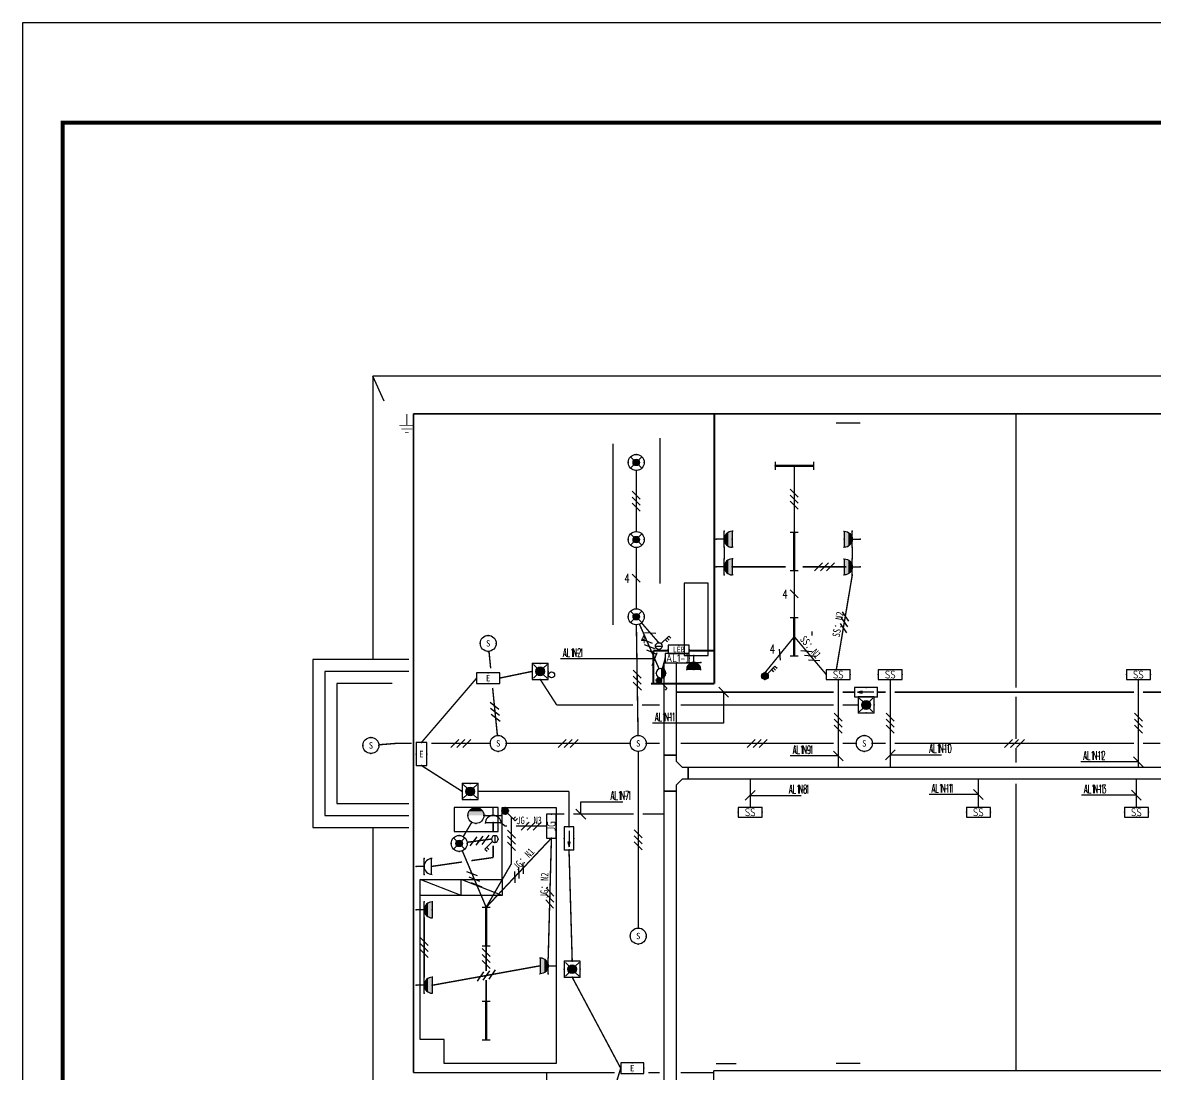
# Model space of a CAD drawing. Extents: x 552102 to 973302, y -80747 to 40012826.
# Drawn here: x 552102 to 580411, y 173042 to 199322 of the extents above; entities that cross this region are included whole.
import ezdxf
from ezdxf.enums import TextEntityAlignment as Align

# ---------------------------------------------------------------- set-up
doc = ezdxf.new("R2010")
doc.units = 0
doc.header["$LTSCALE"] = 1000
doc.header["$MEASUREMENT"] = 0
doc.linetypes.add('DASH', pattern=[0.35, 0.25, -0.1])
for name, color, linetype in [('CABLETRAY', 4, 'Continuous'), ('DIM-应急', 3, 'Continuous'), ('DIM-照明', 3, 'Continuous'), ('ELEMENT', 3, 'Continuous'), ('EQUIP-插座', 3, 'Continuous'), ('EQUIP-照明', 3, 'Continuous'), ('EQUIP-箱柜', 3, 'Continuous'), ('GROUND', 2, 'Continuous'), ('LVTRY', 6, 'Continuous'), ('PUB_TITLE', 7, 'Continuous'), ('TEL_TEXT', 7, 'Continuous'), ('WIRE-应急', 30, 'DASH'), ('WIRE-照明', 1, 'Continuous'), ('接地', 4, 'TG_接地')]:
    doc.layers.add(name, color=color, linetype=linetype)
doc.styles.add('-宋体', font='', dxfattribs={"width": 0.8})
doc.styles.add('_TCH_DIM', font='TXT', dxfattribs={"width": 0.8, "height": 2.5, "bigfont": 'TJHZF'})
doc.styles.add('_TEL_DIM', font='simhei.ttf', dxfattribs={"width": 0.8, "height": 3.5})
doc.styles.get("Standard").update_dxf_attribs({"font": 'gbenor.shx', "bigfont": 'gbcbig.shx'})
doc.styles.add('TG_LINETYPE', font='SIMPLEX', dxfattribs={"width": 0.8, "height": 3, "bigfont": 'HZTXT'})
doc.styles.get('-宋体').set_extended_font_data('SimSun')
doc.linetypes.add('TG_接地', pattern='A,0.75,0,["/",TG_LINETYPE,S=0.05,R=-8.594367,X=-0.1,Y=-0.045],0.65,-0.13,0.13,-0.13', length=2)

# ---------------------------------------------------------------- blocks, each defined once
blk = doc.blocks.new('$equip$00002701')
for p, q in [((-0.75, 0.6), (-0.75, 0)), ((0.75, 0.6), (-0.75, 0.6)), ((-0.75, 0), (0.75, 0)), ((0.75, 0), (0.75, 0.6))]:
    blk.add_line(p, q)
at = {"const_width": 0.04}
blk.add_lwpolyline([(-0.75, 0.6), (-0.75, 0), (0.75, 0), (0.75, 0.6), (-0.75, 0.6), (-0.75, 0)], dxfattribs=at)
for p in [(-0.75, 0.3), (0, 0.6), (0, 0), (0.75, 0.3)]:
    blk.add_point(p)
at = {"color": 7}
blk.add_attdef('$TEXT$', text='', height=0.5, dxfattribs=at).set_placement((0, 0.3), align=Align.MIDDLE_CENTER)
at = {"color": 7, "style": '_TEL_DIM', "flags": 1}
for tag in ['A', 'REMARK']:
    blk.add_attdef(tag, text='', height=0.00002, dxfattribs=at).set_placement((0, 0), align=Align.MIDDLE_CENTER)
blk = doc.blocks.new('$equip$00001159')
for p, q in [((-1.2, 0.25), (-1.2, -0.25)), ((-1.2, 0), (1.2, 0)), ((1.2, 0.25), (1.2, -0.25))]:
    blk.add_line(p, q)
at = {"const_width": 0.14}
blk.add_lwpolyline([(-1.2, 0), (1.2, 0)], dxfattribs=at)
at = {"layer": 'EQUIP-照明'}
for p in [(-1.2, 0), (0, 0), (1.2, 0)]:
    blk.add_point(p, dxfattribs=at)
at = {"layer": 'EQUIP-照明', "flags": 9}
blk.add_attdef('A', (0, 0), '', height=0.00002, dxfattribs=at)
blk = doc.blocks.new('$equip$00001237')
for p, q in [((-0.5, 1.05), (-0.5, 1)), ((-0.5, 1), (0.5, 1)), ((0.5, 1.05), (0.5, 1)), ((0.5, 0.5), (-0.5, 0.5)), ((0, 0.5), (0, 0))]:
    blk.add_line(p, q)
blk.add_arc((0, 1), 0.5, 180, 0)
for p in [(0, 1), (-0.5, 0.5), (0, 0), (0.5, 0.5)]:
    blk.add_point(p)
for points in [[(0.433, 0.75), (-0.433, 0.75), (0.5, 1), (-0.5, 1)], [(0.25, 0.567), (-0.25, 0.567), (0.433, 0.75), (-0.433, 0.75)], [(0, 0.5), (0, 0.5), (0.25, 0.567), (-0.25, 0.567)]]:
    blk.add_solid(points)
at = {"flags": 9}
blk.add_attdef('A', (0, 0), '', height=0.00002, dxfattribs=at)
blk = doc.blocks.new('$equip$00001964')
for p, q in [((0.147, 0.356), (0.625, 0.833)), ((0.512, 0.72), (0.653, 0.579)), ((0.625, 0.833), (0.766, 0.692)), ((0.399, 0.607), (0.54, 0.466))]:
    blk.add_line(p, q)
blk.add_circle((0, 0.208), 0.208)
for p in [(-0.208, 0.208), (0, 0.417), (0, 0), (0.208, 0.208)]:
    blk.add_point(p)
for points in [[(-0.18, 0.313), (0.18, 0.313), (-0.208, 0.208), (0.208, 0.208)], [(-0.18, 0.104), (0.18, 0.104), (-0.208, 0.208), (0.208, 0.208)], [(-0.104, 0.389), (0.104, 0.389), (-0.18, 0.313), (0.18, 0.313)], [(-0.104, 0.028), (0.104, 0.028), (-0.18, 0.104), (0.18, 0.104)], [(0, 0.417), (0, 0.417), (-0.104, 0.389), (0.104, 0.389)], [(0, 0), (0, 0), (-0.104, 0.028), (0.104, 0.028)]]:
    blk.add_solid(points)
at = {"layer": 'TEL_TEXT', "style": '_TEL_DIM', "flags": 1}
blk.add_attdef('A', text='', height=0.00002, dxfattribs=at).set_placement((0, 0), align=Align.MIDDLE_CENTER)
blk = doc.blocks.new('$TELECSYS$00000097')
for p, q in [((-0.2, 0.4), (-1, -0.4)), ((0.4, 0.4), (-0.4, -0.4)), ((1, 0.4), (0.2, -0.4))]:
    blk.add_line(p, q)
at = {"width": 0.8}
blk.add_attdef('N', text='', height=1, dxfattribs=at).set_placement((-0.02, 1.06), align=Align.MIDDLE)
blk = doc.blocks.new('$TelecSys$00000154')
blk.add_blockref('$TELECSYS$00000097', (0, 0))
at = {"style": '_TEL_DIM', "width": 0.7}
blk.add_attdef('N', text='', height=0.875, dxfattribs=at).set_placement((-0.02, 0.92), align=Align.MIDDLE)
blk = doc.blocks.new('$TELECSYS$00000095')
blk.add_line((0.4, 0.4), (-0.4, -0.4))
at = {"width": 0.8}
blk.add_attdef('N', text='', height=1, dxfattribs=at).set_placement((-0.02, 1.06), align=Align.MIDDLE)
blk = doc.blocks.new('$TelecSys$00000152')
blk.add_blockref('$TELECSYS$00000095', (0, 0))
at = {"style": '_TEL_DIM', "width": 0.7}
blk.add_attdef('N', text='', height=0.875, dxfattribs=at).set_placement((-0.02, 0.92), align=Align.MIDDLE)
blk = doc.blocks.new('$equip$00002828')
for p, q in [((0.354, 0.354), (-0.354, -0.354)), ((-0.354, 0.354), (0.354, -0.354))]:
    blk.add_line(p, q)
at = {"const_width": 0.05}
blk.add_lwpolyline([(0.5, 0, -1), (-0.5, 0, -1), (0.5, 0, 1)], format="xyb", dxfattribs=at)
for radius in [0.5, 0.2]:
    blk.add_circle((0, 0), radius)
for p in [(-0.5, 0), (0, 0.5), (0.5, 0), (0, -0.5)]:
    blk.add_point(p)
for points in [[(-0.173, 0.1), (0.173, 0.1), (-0.2, 0), (0.2, 0)], [(-0.173, -0.1), (0.173, -0.1), (-0.2, 0), (0.2, 0)], [(-0.1, 0.173), (0.1, 0.173), (-0.173, 0.1), (0.173, 0.1)], [(0, 0.2), (0, 0.2), (-0.1, 0.173), (0.1, 0.173)], [(-0.1, -0.173), (0.1, -0.173), (-0.173, -0.1), (0.173, -0.1)], [(0, -0.2), (0, -0.2), (-0.1, -0.173), (0.1, -0.173)]]:
    blk.add_solid(points)
at = {"color": 7, "style": '_TEL_DIM', "flags": 1}
for tag in ['A', 'REMARK']:
    blk.add_attdef(tag, text='', height=0.00002, dxfattribs=at).set_placement((0, 0), align=Align.MIDDLE_CENTER)
blk = doc.blocks.new('$equip$00001210')
for p, q in [((0.147, 0.356), (0.625, 0.833)), ((0.512, 0.72), (0.653, 0.579)), ((0.625, 0.833), (0.766, 0.692)), ((-0.208, 0.208), (0.208, 0.208))]:
    blk.add_line(p, q)
blk.add_circle((0, 0.208), 0.208)
at = {"layer": 'EQUIP-照明'}
for p in [(-0.208, 0.208), (0, 0.417), (0, 0), (0.208, 0.208)]:
    blk.add_point(p, dxfattribs=at)
at = {"layer": 'EQUIP-照明', "flags": 9}
blk.add_attdef('A', (0, 0), '', height=0.00002, dxfattribs=at)
blk = doc.blocks.new('$equip$00002829')
at = {"const_width": 0.04}
blk.add_lwpolyline([(0.5, -0.005, -1.005334), (-0.5, 0, -0.989417), (0.5, 0, 0.846101)], format="xyb", dxfattribs=at)
blk.add_circle((0, 0), 0.5)
for p in [(0, 0.495), (0.5, 0), (-0.5, -0.005), (0, -0.505)]:
    blk.add_point(p)
for points in [[(0.433, -0.25), (-0.433, -0.25), (0.5, 0), (-0.5, 0)], [(0.25, -0.433), (-0.25, -0.433), (0.433, -0.25), (-0.433, -0.25)], [(0, -0.5), (0, -0.5), (0.25, -0.433), (-0.25, -0.433)]]:
    blk.add_solid(points)
at = {"color": 7, "style": '_TEL_DIM', "flags": 1}
for tag in ['A', 'REMARK']:
    blk.add_attdef(tag, text='', height=0.00002, dxfattribs=at).set_placement((0, 0), align=Align.MIDDLE_CENTER)
blk = doc.blocks.new('$equip$00001238')
for p, q in [((0.497, 0.95), (-0.497, 0.95)), ((0.5, 0.5), (-0.5, 0.5)), ((0, 0.5), (0, 0))]:
    blk.add_line(p, q)
blk.add_arc((0, 1), 0.5, 180, 0)
for p in [(0, 0.95), (-0.5, 0.5), (0, 0), (0.5, 0.5)]:
    blk.add_point(p)
at = {"flags": 9}
blk.add_attdef('A', (0, 0), '', height=0.00002, dxfattribs=at)
blk = doc.blocks.new('$equip$00001963')
for p, q in [((0.147, 0.356), (0.625, 0.833)), ((0.512, 0.72), (0.653, 0.579)), ((0.625, 0.833), (0.766, 0.692))]:
    blk.add_line(p, q)
blk.add_circle((0, 0.208), 0.208)
for p in [(-0.208, 0.208), (0, 0.417), (0, 0), (0.208, 0.208)]:
    blk.add_point(p)
for points in [[(-0.18, 0.313), (0.18, 0.313), (-0.208, 0.208), (0.208, 0.208)], [(-0.18, 0.104), (0.18, 0.104), (-0.208, 0.208), (0.208, 0.208)], [(-0.104, 0.389), (0.104, 0.389), (-0.18, 0.313), (0.18, 0.313)], [(-0.104, 0.028), (0.104, 0.028), (-0.18, 0.104), (0.18, 0.104)], [(0, 0.417), (0, 0.417), (-0.104, 0.389), (0.104, 0.389)], [(0, 0), (0, 0), (-0.104, 0.028), (0.104, 0.028)]]:
    blk.add_solid(points)
at = {"layer": 'TEL_TEXT', "style": '_TEL_DIM', "flags": 1}
blk.add_attdef('A', text='', height=0.00002, dxfattribs=at).set_placement((0, 0), align=Align.MIDDLE_CENTER)
blk = doc.blocks.new('$equip$00002837')
at = {"const_width": 0.05}
blk.add_lwpolyline([(0.5, 0, 1), (-0.5, 0, 1), (0.5, 0, -0.854586)], format="xyb", dxfattribs=at)
blk.add_circle((0, 0), 0.5)
for p in [(-0.5, 0), (0, 0.5), (0.5, 0), (0, -0.5)]:
    blk.add_point(p)
at = {"color": 7, "style": '_TEL_DIM'}
blk.add_attdef('$TEXT$', text='', height=0.4, dxfattribs=at).set_placement((0, 0), align=Align.MIDDLE_CENTER)
at = {"color": 7, "style": '_TEL_DIM', "flags": 1}
for tag in ['A', 'REMARK']:
    blk.add_attdef(tag, text='', height=0.00002, dxfattribs=at).set_placement((0, 0), align=Align.MIDDLE_CENTER)
blk = doc.blocks.new('$equip$00001211')
for p, q in [((0.147, 0.356), (0.625, 0.833)), ((0.512, 0.72), (0.653, 0.579)), ((0.625, 0.833), (0.766, 0.692)), ((-0.208, 0.208), (0.208, 0.208)), ((0.399, 0.607), (0.54, 0.466))]:
    blk.add_line(p, q)
blk.add_circle((0, 0.208), 0.208)
at = {"layer": 'EQUIP-照明'}
for p in [(-0.208, 0.208), (0, 0.417), (0, 0), (0.208, 0.208)]:
    blk.add_point(p, dxfattribs=at)
at = {"layer": 'EQUIP-照明', "flags": 9}
blk.add_attdef('A', (0, 0), '', height=0.00002, dxfattribs=at)
blk = doc.blocks.new('$equip$00002534')
for p, q in [((-0.72, 0.66), (-0.72, 0)), ((0.72, 0.66), (-0.72, 0.66)), ((-0.72, 0), (0.72, 0)), ((0.72, 0), (0.72, 0.66))]:
    blk.add_line(p, q)
at = {"const_width": 0.05}
blk.add_lwpolyline([(-0.72, 0.66), (-0.72, 0), (0.72, 0), (0.72, 0.66), (-0.72, 0.66), (-0.72, 0)], dxfattribs=at)
for p in [(-0.72, 0.33), (0, 0.66), (0, 0), (0.72, 0.33)]:
    blk.add_point(p)
at = {"color": 7, "style": '_TEL_DIM'}
blk.add_attdef('$TEXT$', text='', height=0.4, dxfattribs=at).set_placement((0, 0.33), align=Align.MIDDLE_CENTER)
at = {"color": 7, "style": '_TEL_DIM', "flags": 1}
blk.add_attdef('A', text='', height=0.00002, dxfattribs=at).set_placement((0, 0), align=Align.MIDDLE_CENTER)
blk = doc.blocks.new('$equip$00002604')
blk.add_hatch(color=256).paths.add_polyline_path([(0.275, 0.5, 1), (-0.274, 0.5, 1)])
for p, q in [((-0.429, 0.929), (-0.194, 0.694)), ((0.194, 0.694), (0.429, 0.929)), ((-0.429, 0.071), (-0.194, 0.306)), ((0.194, 0.306), (0.429, 0.071))]:
    blk.add_line(p, q)
at = {"const_width": 0.05}
blk.add_lwpolyline([(-0.5, 1), (-0.5, 0), (0.5, 0), (0.5, 1), (-0.5, 1), (-0.5, 0)], dxfattribs=at)
blk.add_lwpolyline([(-0.5, 1), (-0.5, 0), (0.5, 0), (0.5, 1)], close=True)
blk.add_circle((0, 0.5), 0.275)
for p in [(0, 1), (-0.5, 0.5), (0, 0), (0.5, 0.5)]:
    blk.add_point(p)
at = {"color": 7, "style": '_TEL_DIM', "flags": 1}
blk.add_attdef('A', text='', height=0.000025, dxfattribs=at).set_placement((0, 0), align=Align.MIDDLE_CENTER)
blk = doc.blocks.new('$equip$00002540')
blk.add_hatch(color=256).paths.add_polyline_path([(0.24, 0.372), (0.24, 0.228), (0.528, 0.3)])
for p, q in [((-0.72, 0.6), (-0.72, 0)), ((0.72, 0.6), (-0.72, 0.6)), ((-0.72, 0), (0.72, 0)), ((0.24, 0.372), (0.24, 0.228)), ((0.528, 0.3), (0.24, 0.372)), ((0.24, 0.228), (0.528, 0.3)), ((0.72, 0), (0.72, 0.6))]:
    blk.add_line(p, q)
at = {"color": 7}
blk.add_line((-0.48, 0.3), (0.48, 0.3), dxfattribs=at)
at = {"const_width": 0.05}
blk.add_lwpolyline([(-0.72, 0.6), (-0.72, 0), (0.72, 0), (0.72, 0.6), (-0.72, 0.6), (-0.72, 0)], dxfattribs=at)
for p in [(-0.72, 0.3), (0, 0.6), (0, 0), (0.72, 0.3)]:
    blk.add_point(p)
at = {"color": 7, "style": '_TEL_DIM', "flags": 1}
blk.add_attdef('A', text='', height=0.00002, dxfattribs=at).set_placement((0, 0), align=Align.MIDDLE_CENTER)
blk = doc.blocks.new('$equip$00001962')
for p, q in [((0.147, 0.356), (0.625, 0.833)), ((0.625, 0.833), (0.766, 0.692))]:
    blk.add_line(p, q)
blk.add_circle((0, 0.208), 0.208)
for p in [(-0.208, 0.208), (0, 0.417), (0, 0), (0.208, 0.208)]:
    blk.add_point(p)
for points in [[(-0.18, 0.313), (0.18, 0.313), (-0.208, 0.208), (0.208, 0.208)], [(-0.18, 0.104), (0.18, 0.104), (-0.208, 0.208), (0.208, 0.208)], [(-0.104, 0.389), (0.104, 0.389), (-0.18, 0.313), (0.18, 0.313)], [(-0.104, 0.028), (0.104, 0.028), (-0.18, 0.104), (0.18, 0.104)], [(0, 0.417), (0, 0.417), (-0.104, 0.389), (0.104, 0.389)], [(0, 0), (0, 0), (-0.104, 0.028), (0.104, 0.028)]]:
    blk.add_solid(points)
at = {"layer": 'TEL_TEXT', "style": '_TEL_DIM', "flags": 1}
blk.add_attdef('A', text='', height=0.00002, dxfattribs=at).set_placement((0, 0), align=Align.MIDDLE_CENTER)
blk = doc.blocks.new('$element$00000277')
at = {"const_width": 0.0233}
for points in [[(0, 0), (0, -0.375)], [(-0.25, -0.375), (0.25, -0.375)], [(-0.188, -0.5), (0.188, -0.5)], [(-0.062, -0.625), (0.062, -0.625)]]:
    blk.add_lwpolyline(points, dxfattribs=at)
at = {"flags": 9}
blk.add_attdef('S', (0, 0), '', height=0.00000667, dxfattribs=at)
blk = doc.blocks.new('$equip$00002908')
for p, q in [((0.75, 0.6), (-0.75, 0.6)), ((-0.75, 0.6), (-0.75, 0)), ((-0.75, 0), (0.75, 0)), ((0.75, 0), (0.75, 0.6))]:
    blk.add_line(p, q)
at = {"const_width": 0.04}
blk.add_lwpolyline([(-0.75, 0.6), (-0.75, 0), (0.75, 0), (0.75, 0.6), (-0.75, 0.6), (-0.75, 0)], dxfattribs=at)
for p in [(-0.75, 0.3), (0, 0.6), (0, 0), (0.75, 0.3)]:
    blk.add_point(p)
at = {"color": 7, "style": '_TEL_DIM'}
blk.add_attdef('$TEXT$', text='', height=0.4, dxfattribs=at).set_placement((0, 0.3), align=Align.MIDDLE_CENTER)
at = {"color": 7, "style": '_TEL_DIM', "flags": 1}
for tag in ['A', 'REMARK']:
    blk.add_attdef(tag, text='', height=0.00002, dxfattribs=at).set_placement((0, 0), align=Align.MIDDLE_CENTER)

msp = doc.modelspace()

# ---------------------------------------------------------------- linework, layer by layer
for p, q in [((573037, 189311), (572437, 189311)), ((568024, 188936), (568024, 185311)), ((566849, 188799), (566855, 184274)), ((571837, 184011), (571837, 184111)), ((563062, 177512), (562037, 177912)), ((563062, 177512), (563062, 177912)), ((564087, 177512), (563062, 177912)), ((564087, 177912), (564087, 177512)), ((564087, 177512), (562037, 177512)), ((569437, 173312), (569937, 173312)), ((573037, 173312), (572437, 173312))]:
    msp.add_line(p, q)
at = {"color": 2}
for points in [[(561757, 183412), (559357, 183412), (559357, 179212), (561757, 179212)], [(561757, 183112), (559657, 183112), (559657, 179512), (561757, 179512)], [(561337, 182812), (559957, 182812), (559957, 179812), (561757, 179812)]]:
    msp.add_lwpolyline(points, dxfattribs=at)
msp.add_lwpolyline([(565437, 173312), (562637, 173312), (562637, 173912), (562037, 173912), (562037, 177912), (564087, 177912), (564087, 179712), (565437, 179712)], close=True)
at = {"color": 5}
msp.add_circle((565323, 183025), 75, dxfattribs=at)
at = {"layer": 'CABLETRAY'}
for p, q in [((568135, 181015), (568135, 183322)), ((568135, 183322), (568435, 183322)), ((568435, 183322), (568435, 181015)), ((568435, 181015), (568135, 181015)), ((568135, 180115), (568135, 181015)), ((568135, 181015), (568435, 181015)), ((568435, 181015), (568435, 180865)), ((568435, 180865), (568585, 180715)), ((568585, 180715), (568735, 180715)), ((568735, 180415), (568735, 180715)), ((568735, 180715), (599426, 180715)), ((568735, 180715), (568735, 180415)), ((568585, 180415), (568435, 180265)), ((568735, 180415), (568585, 180415)), ((599426, 180415), (568735, 180415)), ((568435, 180115), (568135, 180115)), ((568135, 170749), (568135, 180115)), ((568135, 180115), (568435, 180115)), ((568435, 180265), (568435, 180115)), ((568435, 180115), (568435, 170749))]:
    msp.add_line(p, q, dxfattribs=at)
at = {"layer": 'DIM-应急'}
msp.add_line((569498, 182716), (569746, 182469), dxfattribs=at)
for points in [[(569622, 182592), (569622, 181816)], [(569622, 181816), (567840, 181816)]]:
    msp.add_lwpolyline(points, dxfattribs=at)
at = {"layer": 'DIM-照明'}
for p, q in [((567837, 183259), (567964, 183585)), ((572610, 180874), (572363, 181122)), ((573910, 181151), (573663, 180903)), ((580110, 180730), (579863, 180977)), ((570410, 180138), (570163, 179891)), ((576110, 179911), (575863, 180159)), ((580060, 179892), (579813, 180140)), ((565929, 179669), (566177, 179421))]:
    msp.add_line(p, q, dxfattribs=at)
for points in [[(567324, 183422), (565542, 183422)], [(567900, 183422), (567324, 183422)], [(572337, 180998), (571287, 180998)], [(572487, 180998), (572337, 180998)], [(573787, 181027), (573956, 181027)], [(573956, 181027), (575067, 181027)], [(579676, 180854), (578546, 180854)], [(579987, 180854), (579676, 180854)], [(566053, 179545), (566053, 179853)], [(566053, 179853), (567103, 179853)], [(570287, 180014), (570505, 180014)], [(570505, 180014), (571556, 180014)], [(575846, 180035), (574755, 180035)], [(575987, 180035), (575846, 180035)], [(579695, 180016), (578565, 180016)], [(579937, 180016), (579695, 180016)]]:
    msp.add_lwpolyline(points, dxfattribs=at)
at = {"layer": 'GROUND'}
for p, q in [((600617, 190492), (560857, 190492)), ((560857, 190492), (560857, 183412)), ((561137, 189862), (560857, 190492)), ((559957, 179812), (561157, 179812)), ((560857, 179212), (560857, 172132)), ((560857, 179212), (560857, 172132))]:
    msp.add_line(p, q, dxfattribs=at)
at = {"layer": 'LVTRY'}
for points in [[(569237, 183512), (569237, 185312), (568637, 185312), (568637, 183512)], [(563987, 179712), (562887, 179712), (562887, 179112), (563987, 179112)]]:
    msp.add_lwpolyline(points, close=True, dxfattribs=at)
at = {"layer": 'PUB_TITLE', "color": 1}
msp.add_lwpolyline([(552102, 115222), (611502, 115222), (611502, 199322), (552102, 199322)], close=True, dxfattribs=at)
at = {"layer": 'PUB_TITLE', "color": 1, "const_width": 100}
msp.add_lwpolyline([(553102, 116222), (610502, 116222), (610502, 196822), (553102, 196822)], close=True, dxfattribs=at)
at = {"layer": 'WIRE-应急', "linetype": 'DASH', "const_width": 35}
for points in [[(562069, 181335), (563449, 182944)], [(564025, 182944), (564837, 183112)], [(565450, 182272), (565037, 182912)], [(568435, 182592), (572374, 182592)], [(572599, 182592), (572894, 182592)], [(573674, 182592), (573470, 182592)], [(579874, 182592), (573899, 182592)], [(581274, 182592), (580099, 182592)], [(567359, 182272), (565450, 182272)], [(568022, 182272), (567584, 182272)], [(572374, 182272), (568547, 182272)], [(572982, 182272), (572599, 182272)], [(563087, 180112), (562069, 180759)], [(565757, 180112), (563487, 180112)], [(565757, 179225), (565757, 180112)], [(565837, 175869), (565757, 178649)], [(567049, 173194), (565837, 175469)], [(565657, 168680), (567049, 173194)]]:
    msp.add_lwpolyline(points, dxfattribs=at)
at = {"layer": 'WIRE-照明', "linetype": 'Continuous', "const_width": 35}
for points in [[(571387, 186592), (571387, 188246)], [(567437, 186605), (567437, 188133)], [(567437, 184677), (567437, 186205)], [(569637, 185924), (569637, 186212)], [(572837, 185924), (572837, 186212)], [(571174, 185724), (569837, 185724)], [(572687, 185724), (571599, 185724)], [(571387, 184459), (571387, 185632)], [(572437, 183152), (572837, 185524)], [(567483, 181512), (567440, 184277)], [(568009, 183175), (567517, 184293)], [(567999, 183829), (567568, 184326)], [(570655, 183079), (571387, 183979)], [(572187, 183032), (571387, 183979)], [(563799, 183189), (563757, 183613)], [(568090, 183180), (568163, 183442)], [(572487, 180715), (572487, 182912)], [(573787, 180715), (573787, 182912)], [(579987, 180715), (579987, 182912)], [(563967, 181512), (563848, 182700)], [(561006, 181278), (561449, 181313)], [(561824, 181313), (561449, 181313)], [(563787, 181313), (562313, 181313)], [(567287, 181312), (564187, 181312)], [(568022, 181312), (567687, 181312)], [(572374, 181312), (568547, 181312)], [(572937, 181312), (572599, 181312)], [(573337, 181312), (573674, 181312)], [(573899, 181312), (579874, 181312)], [(580099, 181312), (580537, 181312)], [(567487, 176699), (567487, 181112)], [(570287, 179712), (570287, 180415)], [(575987, 179712), (575987, 180415)], [(579937, 179712), (579937, 180415)], [(564316, 178305), (564316, 179475)], [(565437, 179545), (565644, 179545)], [(565869, 179545), (567374, 179545)], [(567599, 179545), (568135, 179545)], [(563114, 178984), (563327, 179341)], [(563862, 179112), (563862, 179332)], [(564156, 179245), (564061, 179332)], [(564204, 179245), (564156, 179245)], [(565197, 179245), (564429, 179245)], [(563210, 178840), (563820, 178923)], [(563687, 177217), (565317, 178945)], [(565237, 175955), (565317, 178945)], [(563687, 177217), (563090, 178628)], [(563862, 178461), (563862, 178756)], [(562317, 178237), (563086, 178349)], [(563316, 178382), (563862, 178461)], [(563687, 177217), (564316, 178305)], [(562137, 175468), (562137, 176952)], [(563687, 175625), (563687, 176257)], [(562337, 175268), (565037, 175755)], [(563687, 174867), (563687, 175397)]]:
    msp.add_lwpolyline(points, dxfattribs=at)
at = {"layer": '接地', "linetype": 'TG_接地'}
for points, const_width in [([(561870, 173085), (561870, 189548)], 35), ([(561870, 189548), (599717, 189548)], 35), ([(569390, 182806), (569390, 189548)], 50), ([(576925, 182705), (576925, 189548)], 35), ([(567866, 183632), (568236, 183632)], 50), ([(567866, 182809), (567866, 183632)], 50), ([(568761, 183632), (569390, 183632)], 50), ([(567805, 182806), (569390, 182806)], 50), ([(576925, 181425), (576925, 182480)], 35), ([(576925, 180827), (576925, 181200)], 35), ([(576925, 173131), (576925, 180302)], 35), ([(561870, 173085), (565199, 173085)], 35), ([(565199, 165951), (565199, 173085)], 35), ([(565199, 173085), (566897, 173085)], 35), ([(567737, 173085), (568022, 173085)], 35), ([(568547, 173085), (569371, 173085)], 35), ([(569371, 173131), (599717, 173131)], 35), ([(569371, 170625), (569371, 173131)], 35)]:
    msp.add_lwpolyline(points, dxfattribs=dict(at, const_width=const_width))

# ---------------------------------------------------------------- block references
at = {"layer": 'DIM-照明', "yscale": 250, "zscale": 250}
for p, xscale, rotation in [((567437, 187369), 250, 90.00000250447292), ((571387, 187419), 250, 90.00000323158325), ((572143, 185724), 250, 179.9999999999187), ((572637, 184338), 250.0000000000001, 80.42709763473056), ((567763, 183734), 250, 113.7362537992443), ((571787, 183506), 250, 130.2001646934412), ((567462, 182894), 250, 90.90528626421889), ((563908, 182106), 250, 95.72228442323576), ((572487, 181814), 250, 90), ((573787, 181814), 250, 90), ((579987, 181814), 250, 90), ((563050, 181313), 250, 180.0000000000565), ((565737, 181312), 250, 179.9969129426499), ((570461, 181312), 250, 179.9999982331465), ((576887, 181312), 250, 0.000349357623985), ((564813, 179245), 250, 180.0000000003104), ((563515, 178882), 250, 7.826190544783294), ((564316, 178890), 250, 90), ((567487, 178905), 250, 90), ((563388, 177923), 250, 112.9380450854787), ((564502, 178081), 250, 46.66953325717106), ((565277, 177450), 250, 88.46758601536993), ((562137, 176210), 250, 90.00000001882186), ((563687, 175941), 250, 90.00000115506869), ((563687, 175511), 250, 10.23040818826267)]:
    msp.add_blockref('$TelecSys$00000154', p, dxfattribs=dict(at, xscale=xscale, rotation=rotation))
at = {"layer": 'DIM-照明'}
ref = msp.add_blockref('$TelecSys$00000152', (567437, 185441), dxfattribs=dict(at, xscale=250, yscale=250, zscale=250, rotation=90.00000250447292))
ref.add_attrib('N', '4', dxfattribs={"layer": '0', "color": 7, "height": 219, "style": '_TCH_DIM', "width": 0.7}).set_placement((567206, 185437), align=Align.MIDDLE)
ref = msp.add_blockref('$TelecSys$00000152', (571387, 185046), dxfattribs=dict(at, xscale=250.0000000000001, yscale=250, zscale=250, rotation=90.00000455359698))
ref.add_attrib('N', '4', dxfattribs={"layer": '0', "color": 7, "height": 219, "style": '_TCH_DIM', "width": 0.7}).set_placement((571156, 185042), align=Align.MIDDLE)
ref = msp.add_blockref('$TelecSys$00000152', (567784, 184077), dxfattribs=dict(at, xscale=250, yscale=250, zscale=250, rotation=130.9975547662728))
ref.add_attrib('N', '4', dxfattribs={"layer": '0', "color": 7, "height": 219, "style": '_TCH_DIM', "width": 0.7}).set_placement((567612, 183923), align=Align.MIDDLE)
ref = msp.add_blockref('$TelecSys$00000152', (571021, 183529), dxfattribs=dict(at, xscale=250, yscale=250, zscale=250, rotation=50.89582891109355))
ref.add_attrib('N', '4', dxfattribs={"layer": '0', "color": 7, "height": 219, "style": '_TCH_DIM', "width": 0.7}).set_placement((570839, 183672), align=Align.MIDDLE)
at = {"layer": 'ELEMENT', "xscale": 750, "yscale": 750, "zscale": 750}
msp.add_blockref('$element$00000277', (561704, 189545), dxfattribs=at)
at = {"layer": 'EQUIP-插座'}
for name, p, xscale, yscale, zscale, rotation in [('$equip$00001237', (569437, 186412), 400, 400, 400, 270.000000051368), ('$equip$00001237', (573037, 186412), -400, 400, 400, 89.99999994863204), ('$equip$00001237', (569437, 185724), 400, 400, 400, 270.000000051368), ('$equip$00001237', (573037, 185724), -400, 400, 400, 89.99999994863204), ('$equip$00001237', (568873, 183512), 350, 350, 350, 179.9999999525172), ('$equip$00001238', (563862, 179712), 400, 400, 400, 179.9999999907881), ('$equip$00001238', (561937, 178237), 400, 400, 400, 269.9999999329189), ('$equip$00001237', (561937, 177152), 400, 400, 400, 270.0000000187899), ('$equip$00001237', (565437, 175755), -400, 400, 400, 90.00000001961479), ('$equip$00001237', (561937, 175268), 400, 400, 400, 270.0000000187899)]:
    msp.add_blockref(name, p, dxfattribs=dict(at, xscale=xscale, yscale=yscale, zscale=zscale, rotation=rotation))
at = {"layer": 'EQUIP-照明', "xscale": 400, "yscale": 400, "zscale": 400}
for name, p in [('$equip$00002828', (567437, 188333)), ('$equip$00001159', (571387, 188246)), ('$equip$00002828', (567437, 186405)), ('$equip$00002828', (567437, 184477)), ('$equip$00002604', (565037, 182912)), ('$equip$00001964', (570655, 182912)), ('$equip$00002828', (563012, 178812))]:
    msp.add_blockref(name, p, dxfattribs=at)
at = {"layer": 'EQUIP-照明'}
for name, p, xscale, yscale, zscale, rotation in [('$equip$00001159', (571387, 186112), 400, 400, 400, 90), ('$equip$00001159', (571387, 183979), 400, 400, 400, 90), ('$equip$00001211', (567999, 183662), 400, 400, 400, 5.613886281534598e-07), ('$equip$00002829', (568057, 183065), -240, 240, 240, 90), ('$equip$00001962', (567937, 182890), 320, 320, 320, 270), ('$equip$00002540', (573182, 182712), 400, 400, 400, 179.9999999531626), ('$equip$00002604', (573182, 182472), 400, 400, 400, 179.9999999531645), ('$equip$00002604', (563287, 179912), 400, 400, 400, 359.9999999349931), ('$equip$00002829', (563430, 179512), 400, 400, 400, 179.9999999907881), ('$equip$00001963', (564162, 179712), -400, 400, 400, 180.0000000196027), ('$equip$00002540', (565637, 178937), 400, 400, 400, 270.0000000195991), ('$equip$00001210', (563987, 178923), -400, 400, 400, 89.99999998475876), ('$equip$00001159', (563687, 176737), 400, 400, 400, 90), ('$equip$00002604', (565637, 175669), 400, 400, 400, 270.0000000195991), ('$equip$00001159', (563687, 174387), 400, 400, 400, 90)]:
    msp.add_blockref(name, p, dxfattribs=dict(at, xscale=xscale, yscale=yscale, zscale=zscale, rotation=rotation))
at = {"layer": 'EQUIP-照明', "xscale": 400, "yscale": 400, "zscale": 400}
for name, p, values in [('$equip$00002837', (563737, 183812), {'$TEXT$': 'S'}), ('$equip$00002534', (563737, 182812), {'$TEXT$': 'E'}), ('$equip$00002837', (560807, 181262), {'$TEXT$': 'S'}), ('$equip$00002837', (563987, 181313), {'$TEXT$': 'S'}), ('$equip$00002837', (567487, 181312), {'$TEXT$': 'S'}), ('$equip$00002837', (573137, 181312), {'$TEXT$': 'S'}), ('$equip$00002837', (567487, 176499), {'$TEXT$': 'S'})]:
    msp.add_blockref(name, p, dxfattribs=at).add_auto_attribs(values)
at = {"layer": 'EQUIP-照明'}
ref = msp.add_blockref('$equip$00002534', (561937, 181047), dxfattribs=dict(at, xscale=400, yscale=400, zscale=400, rotation=269.9999999478016))
ref.add_attrib('$TEXT$', 'E', dxfattribs={"layer": '0', "color": 7, "height": 160, "style": '_TEL_DIM'}).set_placement((562069, 181047), align=Align.MIDDLE_CENTER)
at = {"layer": 'EQUIP-照明', "xscale": 400, "yscale": 400, "zscale": 400, "rotation": 359.9999999637415}
msp.add_blockref('$equip$00002534', (567337, 173062), dxfattribs=at).add_auto_attribs({'$TEXT$': 'E'})
at = {"layer": 'EQUIP-箱柜'}
for name, p, xscale, yscale, zscale, rotation, values in [('$equip$00002908', (568499, 183556), 350, 350, 350, 359.9999995150065, {'$TEXT$': 'LEB'}), ('$equip$00002701', (565437, 179245), 400, 400, 400, 90, {'$TEXT$': 'JG'})]:
    msp.add_blockref(name, p, dxfattribs=dict(at, xscale=xscale, yscale=yscale, zscale=zscale, rotation=rotation)).add_auto_attribs(values)
ref = msp.add_blockref('$equip$00002701', (568463, 183562), dxfattribs=dict(at, xscale=400, yscale=400, zscale=400, rotation=180.0000005613885))
ref.add_attrib('$TEXT$', 'AL1-1', dxfattribs={"layer": '0', "color": 7, "height": 200}).set_placement((568463, 183442), align=Align.MIDDLE_CENTER)
at = {"layer": 'EQUIP-箱柜', "xscale": 400, "yscale": 400, "zscale": 400}
for p in [(572487, 182912), (573787, 182912), (579987, 182912), (570287, 179472), (575987, 179472), (579937, 179472)]:
    msp.add_blockref('$equip$00002701', p, dxfattribs=at).add_auto_attribs({'$TEXT$': 'SS'})

# ---------------------------------------------------------------- texts
at = {"layer": 'DIM-应急', "color": 7, "style": '_TCH_DIM'}
for s, height, width, p in [('AL1-1', 212.5, 0.564706, (567903, 181866)), ('：', 250, 0.8, (567903, 181866)), ('N1', 212.5, 0.564706, (568143, 181866))]:
    msp.add_text(s, height=height, dxfattribs=dict(at, width=width)).set_placement(p)
at = {"layer": 'DIM-照明', "color": 7, "style": '-宋体', "width": 0.8}
for s, height, rotation, p in [('N2', 189.9, 80.4271, (572593, 184383)), ('SS', 189.9, 310.2002, (571517, 183903)), ('SS', 189.9, 80.4271, (572522, 183957)), ('：', 190, 80.4271, (572558, 184170)), ('：', 190, 310.2002, (571656, 183738)), ('N1', 189.9, 310.2002, (571795, 183573)), ('N1', 189.9, 46.6695, (564768, 178437)), ('JG', 189.9, 46.6695, (564472, 178122)), ('：', 190, 46.6695, (564620, 178279)), ('N2', 189.9, 88.4676, (565238, 177876)), ('JG', 189.9, 88.4676, (565226, 177444)), ('：', 190, 88.4676, (565232, 177660))]:
    msp.add_text(s, height=height, rotation=rotation, dxfattribs=at).set_placement(p)
at = {"layer": 'DIM-照明', "color": 7}
for s, height, style, width, p in [('AL1-1', 212.5, '_TCH_DIM', 0.564706, (565605, 183472)), ('：', 250, '_TCH_DIM', 0.8, (565605, 183472)), ('N2', 212.5, '_TCH_DIM', 0.564706, (565845, 183472)), ('AL1-1', 212.5, '_TCH_DIM', 0.564706, (571350, 181048)), ('：', 250, '_TCH_DIM', 0.8, (571350, 181048)), ('N9', 212.5, '_TCH_DIM', 0.564706, (571590, 181048)), ('AL1-1', 212.5, '_TCH_DIM', 0.564706, (574764, 181077)), ('：', 250, '_TCH_DIM', 0.8, (574764, 181077)), ('N10', 212.5, '_TCH_DIM', 0.564706, (575004, 181077)), ('AL1-1', 212.5, '_TCH_DIM', 0.564706, (578608, 180904)), ('：', 250, '_TCH_DIM', 0.8, (578608, 180904)), ('N12', 212.5, '_TCH_DIM', 0.564706, (578848, 180904)), ('AL1-1', 212.5, '_TCH_DIM', 0.564706, (566801, 179903)), ('：', 250, '_TCH_DIM', 0.8, (566801, 179903)), ('N7', 212.5, '_TCH_DIM', 0.564706, (567041, 179903)), ('AL1-1', 212.5, '_TCH_DIM', 0.564706, (571253, 180064)), ('：', 250, '_TCH_DIM', 0.8, (571253, 180064)), ('N8', 212.5, '_TCH_DIM', 0.564706, (571493, 180064)), ('AL1-1', 212.5, '_TCH_DIM', 0.564706, (574818, 180085)), ('：', 250, '_TCH_DIM', 0.8, (574818, 180085)), ('N11', 212.5, '_TCH_DIM', 0.564706, (575058, 180085)), ('AL1-1', 212.5, '_TCH_DIM', 0.564706, (578628, 180066)), ('：', 250, '_TCH_DIM', 0.8, (578628, 180066)), ('N13', 212.5, '_TCH_DIM', 0.564706, (578868, 180066)), ('JG', 189.9, '-宋体', 0.8, (564441, 179295)), ('N3', 189.9, '-宋体', 0.8, (564873, 179295)), ('：', 190, '-宋体', 0.8, (564657, 179295))]:
    msp.add_text(s, height=height, dxfattribs=dict(at, style=style, width=width)).set_placement(p)

doc.saveas('drawing.dxf')
